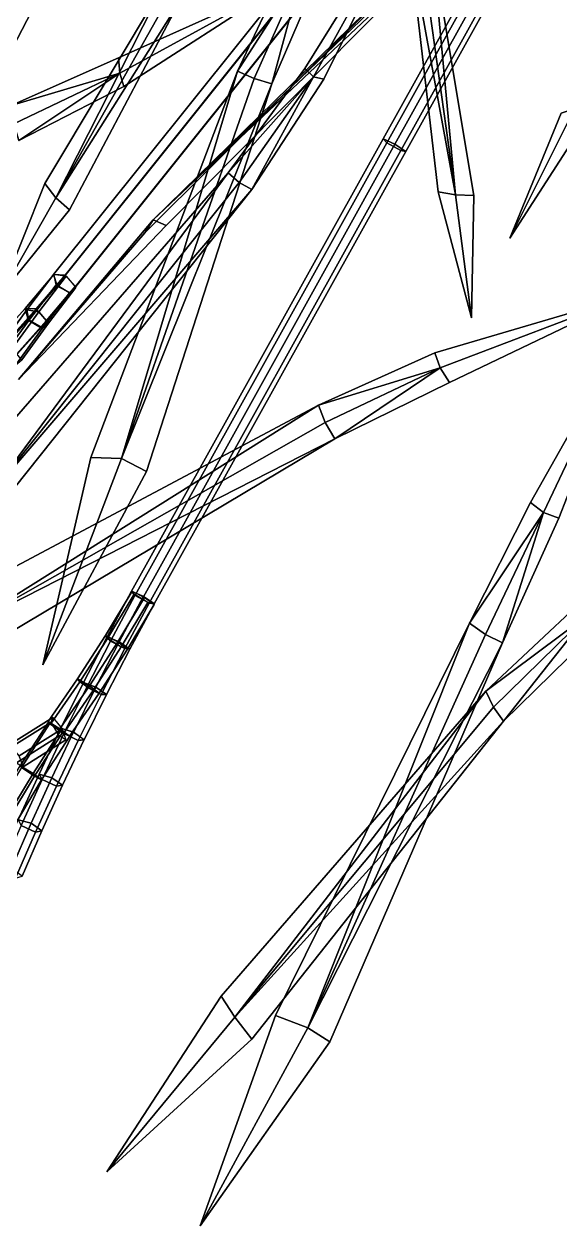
# Model space of a CAD drawing. Header units: metres. Extents: x -488 to 282, y -579 to 399.
# Drawn here: x -176.7 to -68.3, y -401.6 to -158.5 of the extents above; entities that cross this region are included whole.
import ezdxf

# ---------------------------------------------------------------- set-up
doc = ezdxf.new("R2010")
doc.units = ezdxf.units.M

msp = doc.modelspace()

# ---------------------------------------------------------------- linework, layer by layer
at = {"layer": 'coreopsi_1InfInt', "color": 3}
for points in [[(-170.671, -209.1231, 162.2924), (-176.4898, -215.9907, 167.6997), (-175.8423, -218.2683, 165.5038), (-170.0235, -211.4007, 160.0965)], [(-168.3967, -209.2475, 164.5818), (-174.2156, -216.1151, 169.9891), (-176.4898, -215.9907, 167.6997), (-170.671, -209.1231, 162.2924)], [(-168.1535, -209.4652, 164.6981), (-173.6737, -216.6815, 169.9625), (-176.1624, -216.3181, 167.851), (-170.6423, -209.1018, 162.5866)], [(-170.6423, -209.1018, 162.5866), (-176.1624, -216.3181, 167.851), (-175.712, -218.4205, 165.4414), (-170.1918, -211.2042, 160.177)], [(-170.0235, -211.4007, 160.0965), (-175.8423, -218.2683, 165.5038), (-173.1619, -219.8216, 166.4155), (-167.343, -212.954, 161.0082)], [(-170.1918, -211.2042, 160.177), (-175.712, -218.4205, 165.4414), (-172.9975, -220.0683, 166.029), (-167.4774, -212.852, 160.7646)], [(-166.3225, -211.6032, 163.8221), (-172.1413, -218.4707, 169.2294), (-174.2156, -216.1151, 169.9891), (-168.3967, -209.2475, 164.5818)], [(-166.2249, -211.7834, 163.5427), (-171.745, -218.9997, 168.8071), (-173.6737, -216.6815, 169.9625), (-168.1535, -209.4652, 164.6981)], [(-167.343, -212.954, 161.0082), (-173.1619, -219.8216, 166.4155), (-172.1413, -218.4707, 169.2294), (-166.3225, -211.6032, 163.8221)], [(-167.4774, -212.852, 160.7646), (-172.9975, -220.0683, 166.029), (-171.745, -218.9997, 168.8071), (-166.2249, -211.7834, 163.5427)], [(-176.4898, -215.9907, 167.6997), (-182.4678, -222.6489, 173.0642), (-181.8465, -224.9565, 170.8922), (-175.8423, -218.2683, 165.5038)], [(-174.2156, -216.1151, 169.9891), (-180.2197, -222.8033, 175.3774), (-182.4678, -222.6489, 173.0642), (-176.4898, -215.9907, 167.6997)], [(-173.6737, -216.6815, 169.9625), (-179.121, -224.1185, 175.103), (-181.6097, -223.7551, 172.9914), (-176.1624, -216.3181, 167.851)], [(-176.1624, -216.3181, 167.851), (-181.6097, -223.7551, 172.9914), (-181.1199, -225.8049, 170.5446), (-175.712, -218.4205, 165.4414)], [(-172.1413, -218.4707, 169.2294), (-178.188, -225.2078, 174.6566), (-180.2197, -222.8033, 175.3774), (-174.2156, -216.1151, 169.9891)], [(-175.8423, -218.2683, 165.5038), (-181.8465, -224.9565, 170.8922), (-179.2086, -226.5586, 171.8428), (-173.1619, -219.8216, 166.4155)], [(-175.712, -218.4205, 165.4414), (-181.1199, -225.8049, 170.5446), (-178.3812, -227.4204, 171.1092), (-172.9975, -220.0683, 166.029)], [(-173.1619, -219.8216, 166.4155), (-179.2086, -226.5586, 171.8428), (-178.188, -225.2078, 174.6566), (-172.1413, -218.4707, 169.2294)], [(-171.745, -218.9997, 168.8071), (-177.1529, -226.3841, 173.9103), (-179.121, -224.1185, 175.103), (-173.6737, -216.6815, 169.9625)], [(-172.9975, -220.0683, 166.029), (-178.3812, -227.4204, 171.1092), (-177.1529, -226.3841, 173.9103), (-171.745, -218.9997, 168.8071)], [(-154.8298, -273.1841, 35.8934), (-160.2224, -282.178, 36.9215), (-159.7973, -282.7933, 33.7684), (-154.4047, -273.7993, 32.7403)], [(-152.3506, -274.4839, 37.526), (-157.7432, -283.4779, 38.5541), (-160.2224, -282.178, 36.9215), (-154.8298, -273.1841, 35.8934)], [(-152.5246, -274.239, 37.5241), (-157.4508, -283.4346, 39.00756), (-159.8955, -282.4272, 37.134), (-154.9693, -273.2316, 35.6505)], [(-154.9693, -273.2316, 35.6505), (-159.8955, -282.4272, 37.134), (-159.1987, -283.3006, 34.03384), (-154.2725, -274.105, 32.5504)], [(-154.4047, -273.7993, 32.7403), (-159.7973, -282.7933, 33.7684), (-157.0514, -284.4792, 33.4228), (-151.6588, -275.4852, 32.3948)], [(-154.2725, -274.105, 32.5504), (-159.1987, -283.3006, 34.03384), (-156.3402, -284.8268, 34.06597), (-151.4139, -275.6311, 32.5825)], [(-150.3702, -275.9147, 35.3971), (-155.7628, -284.9086, 36.4252), (-157.7432, -283.4779, 38.5541), (-152.3506, -274.4839, 37.526)], [(-150.3399, -275.7135, 35.6388), (-155.2661, -284.9091, 37.1222), (-157.4508, -283.4346, 39.00756), (-152.5246, -274.239, 37.5241)], [(-151.6588, -275.4852, 32.3948), (-157.0514, -284.4792, 33.4228), (-155.7628, -284.9086, 36.4252), (-150.3702, -275.9147, 35.3971)], [(-151.4139, -275.6311, 32.5825), (-156.3402, -284.8268, 34.06597), (-155.2661, -284.9091, 37.1222), (-150.3399, -275.7135, 35.6388)], [(-160.2224, -282.178, 36.9215), (-165.8746, -290.9451, 37.8115), (-165.441, -291.5448, 34.6566), (-159.7973, -282.7933, 33.7684)], [(-157.7432, -283.4779, 38.5541), (-163.4535, -292.3392, 39.4534), (-165.8746, -290.9451, 37.8115), (-160.2224, -282.178, 36.9215)], [(-159.7973, -282.7933, 33.7684), (-165.441, -291.5448, 34.6566), (-162.7477, -293.3151, 34.3192), (-157.0514, -284.4792, 33.4228)], [(-157.4508, -283.4346, 39.00756), (-162.1666, -292.5877, 40.7996), (-164.6576, -291.6672, 38.9424), (-159.8955, -282.4272, 37.134)], [(-159.8955, -282.4272, 37.134), (-164.6576, -291.6672, 38.9424), (-163.9989, -292.6109, 35.8546), (-159.1987, -283.3006, 34.03384)], [(-159.1987, -283.3006, 34.03384), (-163.9989, -292.6109, 35.8546), (-161.1166, -294.0919, 35.8777), (-156.3402, -284.8268, 34.06597)], [(-155.7628, -284.9086, 36.4252), (-161.5008, -293.8135, 37.3286), (-163.4535, -292.3392, 39.4534), (-157.7432, -283.4779, 38.5541)], [(-155.2661, -284.9091, 37.1222), (-159.9907, -294.0776, 38.9163), (-162.1666, -292.5877, 40.7996), (-157.4508, -283.4346, 39.00756)], [(-157.0514, -284.4792, 33.4228), (-162.7477, -293.3151, 34.3192), (-161.5008, -293.8135, 37.3286), (-155.7628, -284.9086, 36.4252)], [(-156.3402, -284.8268, 34.06597), (-161.1166, -294.0919, 35.8777), (-159.9907, -294.0776, 38.9163), (-155.2661, -284.9091, 37.1222)], [(-165.8746, -290.9451, 37.8115), (-171.8138, -299.5332, 38.5689), (-171.3711, -300.1176, 35.4123), (-165.441, -291.5448, 34.6566)], [(-163.4535, -292.3392, 39.4534), (-169.4538, -301.0197, 40.2187), (-171.8138, -299.5332, 38.5689), (-165.8746, -290.9451, 37.8115)], [(-165.441, -291.5448, 34.6566), (-171.3711, -300.1176, 35.4123), (-168.7332, -301.9706, 35.08186), (-162.7477, -293.3151, 34.3192)], [(-162.1666, -292.5877, 40.7996), (-166.7078, -301.7614, 42.909), (-169.2434, -300.9281, 41.07122), (-164.6576, -291.6672, 38.9424)], [(-164.6576, -291.6672, 38.9424), (-169.2434, -300.9281, 41.07122), (-168.6214, -301.9424, 37.9981), (-163.9989, -292.6109, 35.8546)], [(-161.5008, -293.8135, 37.3286), (-167.5304, -302.5366, 38.09719), (-169.4538, -301.0197, 40.2187), (-163.4535, -292.3392, 39.4534)], [(-162.7477, -293.3151, 34.3192), (-168.7332, -301.9706, 35.08186), (-167.5304, -302.5366, 38.09719), (-161.5008, -293.8135, 37.3286)], [(-163.9989, -292.6109, 35.8546), (-168.6214, -301.9424, 37.9981), (-165.7162, -303.3781, 38.01061), (-161.1166, -294.0919, 35.8777)], [(-159.9907, -294.0776, 38.9163), (-164.5404, -303.2669, 41.02829), (-166.7078, -301.7614, 42.909), (-162.1666, -292.5877, 40.7996)], [(-161.1166, -294.0919, 35.8777), (-165.7162, -303.3781, 38.01061), (-164.5404, -303.2669, 41.02829), (-159.9907, -294.0776, 38.9163)], [(-170.8646, -298.7799, 38.6289), (-179.5414, -304.2297, 41.08691), (-179.861, -305.1189, 37.9871), (-171.1842, -299.6691, 35.5291)], [(-169.0112, -301.0536, 40.1304), (-177.688, -306.5034, 42.5884), (-179.5414, -304.2297, 41.08691), (-170.8646, -298.7799, 38.6289)], [(-171.1842, -299.6691, 35.5291), (-179.861, -305.1189, 37.9871), (-178.242, -307.8923, 37.5531), (-169.5652, -302.4426, 35.09513)], [(-168.2299, -303.2933, 37.9226), (-176.9067, -308.7431, 40.3805), (-177.688, -306.5034, 42.5884), (-169.0112, -301.0536, 40.1304)], [(-169.1872, -301.2256, 40.1684), (-174.8845, -310.0668, 40.8013), (-177.4546, -308.5073, 39.4516), (-171.7573, -299.666, 38.8187)], [(-171.7573, -299.666, 38.8187), (-177.4546, -308.5073, 39.4516), (-177.2441, -308.873, 36.2386), (-171.5467, -300.0317, 35.6057)], [(-171.5467, -300.0317, 35.6057), (-177.2441, -308.873, 36.2386), (-174.5973, -310.6252, 35.5862), (-168.9, -301.7839, 34.9533)], [(-167.45, -302.5176, 37.7571), (-173.1474, -311.3589, 38.3899), (-174.8845, -310.0668, 40.8013), (-169.1872, -301.2256, 40.1684)], [(-166.6705, -301.6865, 42.8904), (-171.0687, -310.9449, 45.3329), (-173.6473, -310.1988, 43.5176), (-169.2491, -300.9404, 41.07505)], [(-169.2491, -300.9404, 41.07505), (-173.6473, -310.1988, 43.5176), (-173.0606, -311.2838, 40.4617), (-168.6624, -302.0254, 38.01921)], [(-169.5652, -302.4426, 35.09513), (-178.242, -307.8923, 37.5531), (-176.9067, -308.7431, 40.3805), (-168.2299, -303.2933, 37.9226)], [(-168.9, -301.7839, 34.9533), (-174.5973, -310.6252, 35.5862), (-173.1474, -311.3589, 38.3899), (-167.45, -302.5176, 37.7571)], [(-168.6624, -302.0254, 38.01921), (-173.0606, -311.2838, 40.4617), (-170.1335, -312.6742, 40.462), (-165.7353, -303.4158, 38.01949)], [(-164.5113, -303.2076, 41.01279), (-168.9095, -312.466, 43.4553), (-171.0687, -310.9449, 45.3329), (-166.6705, -301.6865, 42.8904)], [(-165.7353, -303.4158, 38.01949), (-170.1335, -312.6742, 40.462), (-168.9095, -312.466, 43.4553), (-164.5113, -303.2076, 41.01279)], [(-174.8845, -310.0668, 40.8013), (-180.302, -319.1069, 41.3048), (-182.9151, -317.6157, 39.9604), (-177.4546, -308.5073, 39.4516)], [(-177.2441, -308.873, 36.2386), (-182.6781, -317.9369, 36.7445), (-179.973, -319.5949, 36.08526), (-174.5973, -310.6252, 35.5862)], [(-173.1474, -311.3589, 38.3899), (-178.5129, -320.3139, 38.8875), (-180.302, -319.1069, 41.3048), (-174.8845, -310.0668, 40.8013)], [(-174.5973, -310.6252, 35.5862), (-179.973, -319.5949, 36.08526), (-178.5129, -320.3139, 38.8875), (-173.1474, -311.3589, 38.3899)], [(-171.0687, -310.9449, 45.3329), (-175.2441, -320.127, 48.06861), (-177.8639, -319.4683, 46.2786), (-173.6473, -310.1988, 43.5176)], [(-173.6473, -310.1988, 43.5176), (-177.8639, -319.4683, 46.2786), (-177.3111, -320.6239, 43.2425), (-173.0606, -311.2838, 40.4617)], [(-168.9095, -312.466, 43.4553), (-173.0928, -321.6637, 46.1946), (-175.2441, -320.127, 48.06861), (-171.0687, -310.9449, 45.3329)], [(-173.0606, -311.2838, 40.4617), (-177.3111, -320.6239, 43.2425), (-174.363, -321.9691, 43.229), (-170.1335, -312.6742, 40.462)], [(-170.1335, -312.6742, 40.462), (-174.363, -321.9691, 43.229), (-173.0928, -321.6637, 46.1946), (-168.9095, -312.466, 43.4553)], [(-175.2441, -320.127, 48.06861), (-179.2288, -329.2968, 51.1125), (-181.888, -328.7253, 49.3509), (-177.8639, -319.4683, 46.2786)], [(-177.3111, -320.6239, 43.2425), (-181.3677, -329.9516, 46.3369), (-178.3994, -331.2516, 46.3081), (-174.363, -321.9691, 43.229)], [(-173.0928, -321.6637, 46.1946), (-177.0851, -330.8492, 49.2428), (-179.2288, -329.2968, 51.1125), (-175.2441, -320.127, 48.06861)], [(-174.363, -321.9691, 43.229), (-178.3994, -331.2516, 46.3081), (-177.0851, -330.8492, 49.2428), (-173.0928, -321.6637, 46.1946)]]:
    msp.add_3dface(points, dxfattribs=at)
at = {"layer": 'coreopsi_1Pdncle', "color": 3}
for points in [[(-50.7567, -91.2603, 14.3444), (-101.6614, -182.7868, 25.9396), (-104.0582, -181.6928, 24.0528), (-53.1535, -90.1664, 12.4575)], [(-53.1535, -90.1664, 12.4575), (-104.0582, -181.6928, 24.0528), (-103.3221, -182.4962, 20.9427), (-52.4174, -90.9698, 9.3475)], [(-52.4174, -90.9698, 9.3475), (-103.3221, -182.4962, 20.9427), (-100.4881, -184.0674, 20.9823), (-49.5834, -92.5409, 9.3871)], [(-48.563, -92.7195, 12.4576), (-99.4676, -184.2459, 24.05291), (-101.6614, -182.7868, 25.9396), (-50.7567, -91.2603, 14.3444)], [(-49.5834, -92.5409, 9.3871), (-100.4881, -184.0674, 20.9823), (-99.4676, -184.2459, 24.05291), (-48.563, -92.7195, 12.4576)], [(-114.527, -138.8769, 108.2071), (-170.7078, -209.1679, 162.3273), (-170.0351, -211.4148, 160.1074), (-113.8543, -141.1238, 105.9873)], [(-112.2275, -138.9706, 110.4725), (-168.4083, -209.2616, 164.5927), (-170.7078, -209.1679, 162.3273), (-114.527, -138.8769, 108.2071)], [(-110.1121, -141.2762, 109.674), (-166.2929, -211.5672, 163.7941), (-168.4083, -209.2616, 164.5927), (-112.2275, -138.9706, 110.4725)], [(-113.8543, -141.1238, 105.9873), (-170.0351, -211.4148, 160.1074), (-167.3134, -212.9181, 160.9802), (-111.1326, -142.627, 106.8601)], [(-111.1326, -142.627, 106.8601), (-167.3134, -212.9181, 160.9802), (-166.2929, -211.5672, 163.7941), (-110.1121, -141.2762, 109.674)], [(-101.6614, -182.7868, 25.9396), (-152.5661, -274.3133, 37.5348), (-154.9628, -273.2193, 35.648), (-104.0582, -181.6928, 24.0528)], [(-104.0582, -181.6928, 24.0528), (-154.9628, -273.2193, 35.648), (-154.2268, -274.0227, 32.538), (-103.3221, -182.4962, 20.9427)], [(-103.3221, -182.4962, 20.9427), (-154.2268, -274.0227, 32.538), (-151.3928, -275.5938, 32.5776), (-100.4881, -184.0674, 20.9823)], [(-99.4676, -184.2459, 24.05291), (-150.3723, -275.7724, 35.6481), (-152.5661, -274.3133, 37.5348), (-101.6614, -182.7868, 25.9396)], [(-100.4881, -184.0674, 20.9823), (-151.3928, -275.5938, 32.5776), (-150.3723, -275.7724, 35.6481), (-99.4676, -184.2459, 24.05291)]]:
    msp.add_3dface(points, dxfattribs=at)
at = {"layer": 'coreopsi_Leaf', "color": 3}
for points in [[(-148.4391, -87.8934, 197.1052), (-186.7628, -167.5435, 194.9649), (-193.2777, -164.5752, 194.4078)], [(-148.4391, -87.8934, 197.1052), (-193.2777, -164.5752, 194.4078), (-186.7628, -167.5435, 194.9649)], [(-145.4501, -90.3725, 196.3332), (-186.7628, -167.5435, 194.9649), (-148.4391, -87.8934, 197.1052)], [(-145.4501, -90.3725, 196.3332), (-148.4391, -87.8934, 197.1052), (-186.7628, -167.5435, 194.9649)], [(-142.1938, -92.3017, 195.3647), (-186.7628, -167.5435, 194.9649), (-145.4501, -90.3725, 196.3332)], [(-142.1938, -92.3017, 195.3647), (-145.4501, -90.3725, 196.3332), (-186.7628, -167.5435, 194.9649)], [(-142.1938, -92.3017, 195.3647), (-182.8001, -170.5113, 192.0508), (-186.7628, -167.5435, 194.9649)], [(-142.1938, -92.3017, 195.3647), (-186.7628, -167.5435, 194.9649), (-182.8001, -170.5113, 192.0508)], [(-118.1299, -169.1842, 127.9098), (-119.9011, -167.4927, 129.9749), (-95.499, -128.1667, 126.607)], [(-118.1299, -169.1842, 127.9098), (-95.499, -128.1667, 126.607), (-119.9011, -167.4927, 129.9749)], [(-95.499, -128.1667, 126.607), (-116.0407, -169.6508, 125.2982), (-118.1299, -169.1842, 127.9098)], [(-95.499, -128.1667, 126.607), (-118.1299, -169.1842, 127.9098), (-116.0407, -169.6508, 125.2982)], [(-96.4695, -142.3907, 9.9016), (-89.4093, -193.0032, -14.22), (-98.8185, -141.7724, 9.1068)], [(-96.4695, -142.3907, 9.9016), (-98.8185, -141.7724, 9.1068), (-89.4093, -193.0032, -14.22)], [(-98.8185, -141.7724, 9.1068), (-89.4093, -193.0032, -14.22), (-92.9475, -192.432, -17.1595)], [(-98.8185, -141.7724, 9.1068), (-92.9475, -192.432, -17.1595), (-89.4093, -193.0032, -14.22)], [(-94.1076, -142.5996, 10.7604), (-89.4093, -193.0032, -14.22), (-96.4695, -142.3907, 9.9016)], [(-94.1076, -142.5996, 10.7604), (-96.4695, -142.3907, 9.9016), (-89.4093, -193.0032, -14.22)], [(-94.1076, -142.5996, 10.7604), (-85.7092, -193.1508, -14.02454), (-89.4093, -193.0032, -14.22)], [(-94.1076, -142.5996, 10.7604), (-89.4093, -193.0032, -14.22), (-85.7092, -193.1508, -14.02454)], [(-95.4912, -144.1646, 240.5988), (-150.5722, -198.1, 276.0982), (-152.2363, -200.7029, 269.9362)], [(-95.4912, -144.1646, 240.5988), (-152.2363, -200.7029, 269.9362), (-150.5722, -198.1, 276.0982)], [(-93.1047, -143.881, 247.7305), (-150.5722, -198.1, 276.0982), (-94.5589, -144.1365, 244.2832)], [(-93.1047, -143.881, 247.7305), (-94.5589, -144.1365, 244.2832), (-150.5722, -198.1, 276.0982)], [(-93.1047, -143.881, 247.7305), (-147.9364, -199.2444, 280.8048), (-150.5722, -198.1, 276.0982)], [(-93.1047, -143.881, 247.7305), (-150.5722, -198.1, 276.0982), (-147.9364, -199.2444, 280.8048)], [(-94.5589, -144.1365, 244.2832), (-150.5722, -198.1, 276.0982), (-95.4912, -144.1646, 240.5988)], [(-94.5589, -144.1365, 244.2832), (-95.4912, -144.1646, 240.5988), (-150.5722, -198.1, 276.0982)], [(-120.3352, -147.3837, 233.7273), (-133.5003, -168.0143, 244.9863), (-123.1133, -145.9863, 232.5683)], [(-120.3352, -147.3837, 233.7273), (-123.1133, -145.9863, 232.5683), (-133.5003, -168.0143, 244.9863)], [(-120.3352, -147.3837, 233.7273), (-130.1398, -169.5127, 246.3873), (-133.5003, -168.0143, 244.9863)], [(-120.3352, -147.3837, 233.7273), (-133.5003, -168.0143, 244.9863), (-130.1398, -169.5127, 246.3873)], [(-126.5395, -170.5672, 247.3969), (-130.1398, -169.5127, 246.3873), (-120.3352, -147.3837, 233.7273)], [(-126.5395, -170.5672, 247.3969), (-120.3352, -147.3837, 233.7273), (-130.1398, -169.5127, 246.3873)], [(-116.9711, -148.3409, 233.6605), (-126.5395, -170.5672, 247.3969), (-120.3352, -147.3837, 233.7273)], [(-116.9711, -148.3409, 233.6605), (-120.3352, -147.3837, 233.7273), (-126.5395, -170.5672, 247.3969)], [(-148.314, -150.2499, -0.6202), (-170.2768, -193.6366, -30.4949), (-172.4607, -190.7064, -33.3463)], [(-148.314, -150.2499, -0.6202), (-172.4607, -190.7064, -33.3463), (-170.2768, -193.6366, -30.4949)], [(-146.9123, -152.2639, 0.09458), (-170.2768, -193.6366, -30.4949), (-148.314, -150.2499, -0.6202)], [(-146.9123, -152.2639, 0.09458), (-148.314, -150.2499, -0.6202), (-170.2768, -193.6366, -30.4949)], [(-157.2975, -168.4388, 184.5111), (-157.6204, -165.3238, 185.1864), (-124.4753, -150.389, 156.3472)], [(-157.2975, -168.4388, 184.5111), (-124.4753, -150.389, 156.3472), (-157.6204, -165.3238, 185.1864)], [(-124.4753, -150.389, 156.3472), (-156.4819, -171.118, 182.6243), (-157.2975, -168.4388, 184.5111)], [(-124.4753, -150.389, 156.3472), (-157.2975, -168.4388, 184.5111), (-156.4819, -171.118, 182.6243)], [(-145.2554, -153.973, 0.9271), (-170.2768, -193.6366, -30.4949), (-146.9123, -152.2639, 0.09458)], [(-145.2554, -153.973, 0.9271), (-146.9123, -152.2639, 0.09458), (-170.2768, -193.6366, -30.4949)], [(-145.2554, -153.973, 0.9271), (-167.4737, -196.0569, -30.3065), (-170.2768, -193.6366, -30.4949)], [(-145.2554, -153.973, 0.9271), (-170.2768, -193.6366, -30.4949), (-167.4737, -196.0569, -30.3065)], [(-157.2975, -168.4388, 184.5111), (-179.2943, -174.959, 196.7523), (-157.6204, -165.3238, 185.1864)], [(-157.2975, -168.4388, 184.5111), (-157.6204, -165.3238, 185.1864), (-179.2943, -174.959, 196.7523)], [(-118.1299, -169.1842, 127.9098), (-135.414, -188.5668, 126.569), (-119.9011, -167.4927, 129.9749)], [(-118.1299, -169.1842, 127.9098), (-119.9011, -167.4927, 129.9749), (-135.414, -188.5668, 126.569)], [(-157.2975, -168.4388, 184.5111), (-178.745, -178.6367, 195.9668), (-179.2943, -174.959, 196.7523)], [(-157.2975, -168.4388, 184.5111), (-179.2943, -174.959, 196.7523), (-178.745, -178.6367, 195.9668)], [(-177.7619, -182.0688, 194.8184), (-178.745, -178.6367, 195.9668), (-157.2975, -168.4388, 184.5111)], [(-177.7619, -182.0688, 194.8184), (-157.2975, -168.4388, 184.5111), (-178.745, -178.6367, 195.9668)], [(-156.4819, -171.118, 182.6243), (-177.7619, -182.0688, 194.8184), (-157.2975, -168.4388, 184.5111)], [(-156.4819, -171.118, 182.6243), (-157.2975, -168.4388, 184.5111), (-177.7619, -182.0688, 194.8184)], [(-133.5003, -168.0143, 244.9863), (-156.9829, -246.3916, 277.1709), (-163.176, -246.1752, 273.6227)], [(-133.5003, -168.0143, 244.9863), (-163.176, -246.1752, 273.6227), (-156.9829, -246.3916, 277.1709)], [(-130.1398, -169.5127, 246.3873), (-156.9829, -246.3916, 277.1709), (-133.5003, -168.0143, 244.9863)], [(-130.1398, -169.5127, 246.3873), (-133.5003, -168.0143, 244.9863), (-156.9829, -246.3916, 277.1709)], [(-126.5395, -170.5672, 247.3969), (-156.9829, -246.3916, 277.1709), (-130.1398, -169.5127, 246.3873)], [(-126.5395, -170.5672, 247.3969), (-130.1398, -169.5127, 246.3873), (-156.9829, -246.3916, 277.1709)], [(-118.1299, -169.1842, 127.9098), (-133.175, -190.5169, 124.1966), (-135.414, -188.5668, 126.569)], [(-118.1299, -169.1842, 127.9098), (-135.414, -188.5668, 126.569), (-133.175, -190.5169, 124.1966)], [(-130.6409, -191.9258, 121.818), (-133.175, -190.5169, 124.1966), (-118.1299, -169.1842, 127.9098)], [(-130.6409, -191.9258, 121.818), (-118.1299, -169.1842, 127.9098), (-133.175, -190.5169, 124.1966)], [(-116.0407, -169.6508, 125.2982), (-130.6409, -191.9258, 121.818), (-118.1299, -169.1842, 127.9098)], [(-116.0407, -169.6508, 125.2982), (-118.1299, -169.1842, 127.9098), (-130.6409, -191.9258, 121.818)], [(-126.5395, -170.5672, 247.3969), (-151.899, -248.9919, 277.3362), (-156.9829, -246.3916, 277.1709)], [(-126.5395, -170.5672, 247.3969), (-156.9829, -246.3916, 277.1709), (-151.899, -248.9919, 277.3362)], [(-78.4143, -201.7771, 196.7097), (-65.3454, -175.599, 187.4194), (-62.3502, -176.8892, 189.4124)], [(-78.4143, -201.7771, 196.7097), (-62.3502, -176.8892, 189.4124), (-65.3454, -175.599, 187.4194)], [(-78.4143, -201.7771, 196.7097), (-68.05355, -176.4868, 183.5849), (-65.3454, -175.599, 187.4194)], [(-78.4143, -201.7771, 196.7097), (-65.3454, -175.599, 187.4194), (-68.05355, -176.4868, 183.5849)], [(-135.414, -188.5668, 126.569), (-183.7075, -253.8047, 101.7717), (-189.3975, -250.6753, 104.0836)], [(-135.414, -188.5668, 126.569), (-189.3975, -250.6753, 104.0836), (-183.7075, -253.8047, 101.7717)], [(-133.175, -190.5169, 124.1966), (-183.7075, -253.8047, 101.7717), (-135.414, -188.5668, 126.569)], [(-133.175, -190.5169, 124.1966), (-135.414, -188.5668, 126.569), (-183.7075, -253.8047, 101.7717)], [(-130.6409, -191.9258, 121.818), (-183.7075, -253.8047, 101.7717), (-133.175, -190.5169, 124.1966)], [(-130.6409, -191.9258, 121.818), (-133.175, -190.5169, 124.1966), (-183.7075, -253.8047, 101.7717)], [(-130.6409, -191.9258, 121.818), (-181.0549, -255.303, 97.1751), (-183.7075, -253.8047, 101.7717)], [(-130.6409, -191.9258, 121.818), (-183.7075, -253.8047, 101.7717), (-181.0549, -255.303, 97.1751)], [(-181.6196, -213.3815, -49.6938), (-172.4607, -190.7064, -33.3463), (-170.2768, -193.6366, -30.4949)], [(-181.6196, -213.3815, -49.6938), (-170.2768, -193.6366, -30.4949), (-172.4607, -190.7064, -33.3463)], [(-181.6196, -213.3815, -49.6938), (-170.2768, -193.6366, -30.4949), (-167.4737, -196.0569, -30.3065)], [(-181.6196, -213.3815, -49.6938), (-167.4737, -196.0569, -30.3065), (-170.2768, -193.6366, -30.4949)], [(-86.2086, -217.8849, -30.2752), (-92.9475, -192.432, -17.1595), (-89.4093, -193.0032, -14.22)], [(-86.2086, -217.8849, -30.2752), (-89.4093, -193.0032, -14.22), (-92.9475, -192.432, -17.1595)], [(-86.2086, -217.8849, -30.2752), (-89.4093, -193.0032, -14.22), (-85.7092, -193.1508, -14.02454)], [(-86.2086, -217.8849, -30.2752), (-85.7092, -193.1508, -14.02454), (-89.4093, -193.0032, -14.22)], [(-177.8423, -230.3949, 289.3322), (-150.5722, -198.1, 276.0982), (-147.9364, -199.2444, 280.8048)], [(-177.8423, -230.3949, 289.3322), (-147.9364, -199.2444, 280.8048), (-150.5722, -198.1, 276.0982)], [(-177.8423, -230.3949, 289.3322), (-152.2363, -200.7029, 269.9362), (-150.5722, -198.1, 276.0982)], [(-177.8423, -230.3949, 289.3322), (-150.5722, -198.1, 276.0982), (-152.2363, -200.7029, 269.9362)], [(-92.5264, -228.0005, 162.712), (-93.5663, -224.9924, 161.7238), (-53.4622, -213.1769, 137.5897)], [(-92.5264, -228.0005, 162.712), (-53.4622, -213.1769, 137.5897), (-93.5663, -224.9924, 161.7238)], [(-53.4622, -213.1769, 137.5897), (-90.6372, -230.9576, 162.5457), (-92.5264, -228.0005, 162.712)], [(-53.4622, -213.1769, 137.5897), (-92.5264, -228.0005, 162.712), (-90.6372, -230.9576, 162.5457)], [(-71.5989, -257.3126, 150.9624), (-74.2177, -255.2757, 151.2787), (-51.6291, -215.2552, 136.4962)], [(-71.5989, -257.3126, 150.9624), (-51.6291, -215.2552, 136.4962), (-74.2177, -255.2757, 151.2787)], [(-51.6291, -215.2552, 136.4962), (-68.5226, -258.4072, 149.6666), (-71.5989, -257.3126, 150.9624)], [(-51.6291, -215.2552, 136.4962), (-71.5989, -257.3126, 150.9624), (-68.5226, -258.4072, 149.6666)], [(-92.5264, -228.0005, 162.712), (-117.1438, -235.5685, 170.9908), (-93.5663, -224.9924, 161.7238)], [(-92.5264, -228.0005, 162.712), (-93.5663, -224.9924, 161.7238), (-117.1438, -235.5685, 170.9908)], [(-92.5264, -228.0005, 162.712), (-115.7588, -239.0648, 172.2113), (-117.1438, -235.5685, 170.9908)], [(-92.5264, -228.0005, 162.712), (-117.1438, -235.5685, 170.9908), (-115.7588, -239.0648, 172.2113)], [(-113.862, -242.3548, 173.1048), (-115.7588, -239.0648, 172.2113), (-92.5264, -228.0005, 162.712)], [(-113.862, -242.3548, 173.1048), (-92.5264, -228.0005, 162.712), (-115.7588, -239.0648, 172.2113)], [(-90.6372, -230.9576, 162.5457), (-113.862, -242.3548, 173.1048), (-92.5264, -228.0005, 162.712)], [(-90.6372, -230.9576, 162.5457), (-92.5264, -228.0005, 162.712), (-113.862, -242.3548, 173.1048)], [(-117.1438, -235.5685, 170.9908), (-189.7842, -281.0796, 192.1461), (-193.9294, -276.433, 188.5897)], [(-117.1438, -235.5685, 170.9908), (-193.9294, -276.433, 188.5897), (-189.7842, -281.0796, 192.1461)], [(-115.7588, -239.0648, 172.2113), (-189.7842, -281.0796, 192.1461), (-117.1438, -235.5685, 170.9908)], [(-115.7588, -239.0648, 172.2113), (-117.1438, -235.5685, 170.9908), (-189.7842, -281.0796, 192.1461)], [(-113.862, -242.3548, 173.1048), (-189.7842, -281.0796, 192.1461), (-115.7588, -239.0648, 172.2113)], [(-113.862, -242.3548, 173.1048), (-115.7588, -239.0648, 172.2113), (-189.7842, -281.0796, 192.1461)], [(-113.862, -242.3548, 173.1048), (-187.7197, -286.43, 192.0029), (-189.7842, -281.0796, 192.1461)], [(-113.862, -242.3548, 173.1048), (-189.7842, -281.0796, 192.1461), (-187.7197, -286.43, 192.0029)], [(-172.8769, -288.0799, 287.8849), (-163.176, -246.1752, 273.6227), (-156.9829, -246.3916, 277.1709)], [(-172.8769, -288.0799, 287.8849), (-156.9829, -246.3916, 277.1709), (-163.176, -246.1752, 273.6227)], [(-172.8769, -288.0799, 287.8849), (-156.9829, -246.3916, 277.1709), (-151.899, -248.9919, 277.3362)], [(-172.8769, -288.0799, 287.8849), (-151.899, -248.9919, 277.3362), (-156.9829, -246.3916, 277.1709)], [(-71.5989, -257.3126, 150.9624), (-86.5629, -279.6458, 153.9848), (-74.2177, -255.2757, 151.2787)], [(-71.5989, -257.3126, 150.9624), (-74.2177, -255.2757, 151.2787), (-86.5629, -279.6458, 153.9848)], [(-71.5989, -257.3126, 150.9624), (-83.3584, -281.9431, 153.6917), (-86.5629, -279.6458, 153.9848)], [(-71.5989, -257.3126, 150.9624), (-86.5629, -279.6458, 153.9848), (-83.3584, -281.9431, 153.6917)], [(-79.8982, -283.6812, 153.216), (-83.3584, -281.9431, 153.6917), (-71.5989, -257.3126, 150.9624)], [(-79.8982, -283.6812, 153.216), (-71.5989, -257.3126, 150.9624), (-83.3584, -281.9431, 153.6917)], [(-68.5226, -258.4072, 149.6666), (-79.8982, -283.6812, 153.216), (-71.5989, -257.3126, 150.9624)], [(-68.5226, -258.4072, 149.6666), (-71.5989, -257.3126, 150.9624), (-79.8982, -283.6812, 153.216)], [(-62.7601, -278.1465, 60.834), (-83.3114, -293.396, 51.9463), (-64.02544, -275.3394, 59.5466)], [(-62.7601, -278.1465, 60.834), (-64.02544, -275.3394, 59.5466), (-83.3114, -293.396, 51.9463)], [(-62.7601, -278.1465, 60.834), (-81.7488, -296.6324, 53.6077), (-83.3114, -293.396, 51.9463)], [(-62.7601, -278.1465, 60.834), (-83.3114, -293.396, 51.9463), (-81.7488, -296.6324, 53.6077)], [(-79.6886, -299.468, 55.3335), (-81.7488, -296.6324, 53.6077), (-62.7601, -278.1465, 60.834)], [(-79.6886, -299.468, 55.3335), (-62.7601, -278.1465, 60.834), (-81.7488, -296.6324, 53.6077)], [(-60.223, -280.412, 61.7321), (-79.6886, -299.468, 55.3335), (-62.7601, -278.1465, 60.834)], [(-60.223, -280.412, 61.7321), (-62.7601, -278.1465, 60.834), (-79.6886, -299.468, 55.3335)], [(-86.5629, -279.6458, 153.9848), (-119.3121, -361.5511, 150.1851), (-125.8626, -359.0389, 148.702)], [(-86.5629, -279.6458, 153.9848), (-125.8626, -359.0389, 148.702), (-119.3121, -361.5511, 150.1851)], [(-83.3584, -281.9431, 153.6917), (-119.3121, -361.5511, 150.1851), (-86.5629, -279.6458, 153.9848)], [(-83.3584, -281.9431, 153.6917), (-86.5629, -279.6458, 153.9848), (-119.3121, -361.5511, 150.1851)], [(-79.8982, -283.6812, 153.216), (-119.3121, -361.5511, 150.1851), (-83.3584, -281.9431, 153.6917)], [(-79.8982, -283.6812, 153.216), (-83.3584, -281.9431, 153.6917), (-119.3121, -361.5511, 150.1851)], [(-79.8982, -283.6812, 153.216), (-114.8423, -364.3379, 147.9124), (-119.3121, -361.5511, 150.1851)], [(-79.8982, -283.6812, 153.216), (-119.3121, -361.5511, 150.1851), (-114.8423, -364.3379, 147.9124)], [(-83.3114, -293.396, 51.9463), (-134.0837, -359.3505, 22.1201), (-136.8009, -355.1485, 16.9697)], [(-83.3114, -293.396, 51.9463), (-136.8009, -355.1485, 16.9697), (-134.0837, -359.3505, 22.1201)], [(-81.7488, -296.6324, 53.6077), (-134.0837, -359.3505, 22.1201), (-83.3114, -293.396, 51.9463)], [(-81.7488, -296.6324, 53.6077), (-83.3114, -293.396, 51.9463), (-134.0837, -359.3505, 22.1201)], [(-79.6886, -299.468, 55.3335), (-134.0837, -359.3505, 22.1201), (-81.7488, -296.6324, 53.6077)], [(-79.6886, -299.468, 55.3335), (-81.7488, -296.6324, 53.6077), (-134.0837, -359.3505, 22.1201)], [(-79.6886, -299.468, 55.3335), (-130.5994, -363.8245, 23.03948), (-134.0837, -359.3505, 22.1201)], [(-79.6886, -299.468, 55.3335), (-134.0837, -359.3505, 22.1201), (-130.5994, -363.8245, 23.03948)], [(-159.9232, -390.6288, 0.1417), (-136.8009, -355.1485, 16.9697), (-134.0837, -359.3505, 22.1201)], [(-159.9232, -390.6288, 0.1417), (-134.0837, -359.3505, 22.1201), (-136.8009, -355.1485, 16.9697)], [(-159.9232, -390.6288, 0.1417), (-134.0837, -359.3505, 22.1201), (-130.5994, -363.8245, 23.03948)], [(-159.9232, -390.6288, 0.1417), (-130.5994, -363.8245, 23.03948), (-134.0837, -359.3505, 22.1201)], [(-141.0697, -401.6102, 143.4807), (-125.8626, -359.0389, 148.702), (-119.3121, -361.5511, 150.1851)], [(-141.0697, -401.6102, 143.4807), (-119.3121, -361.5511, 150.1851), (-125.8626, -359.0389, 148.702)], [(-141.0697, -401.6102, 143.4807), (-119.3121, -361.5511, 150.1851), (-114.8423, -364.3379, 147.9124)], [(-141.0697, -401.6102, 143.4807), (-114.8423, -364.3379, 147.9124), (-119.3121, -361.5511, 150.1851)]]:
    msp.add_3dface(points, dxfattribs=at)

doc.saveas('drawing.dxf')
